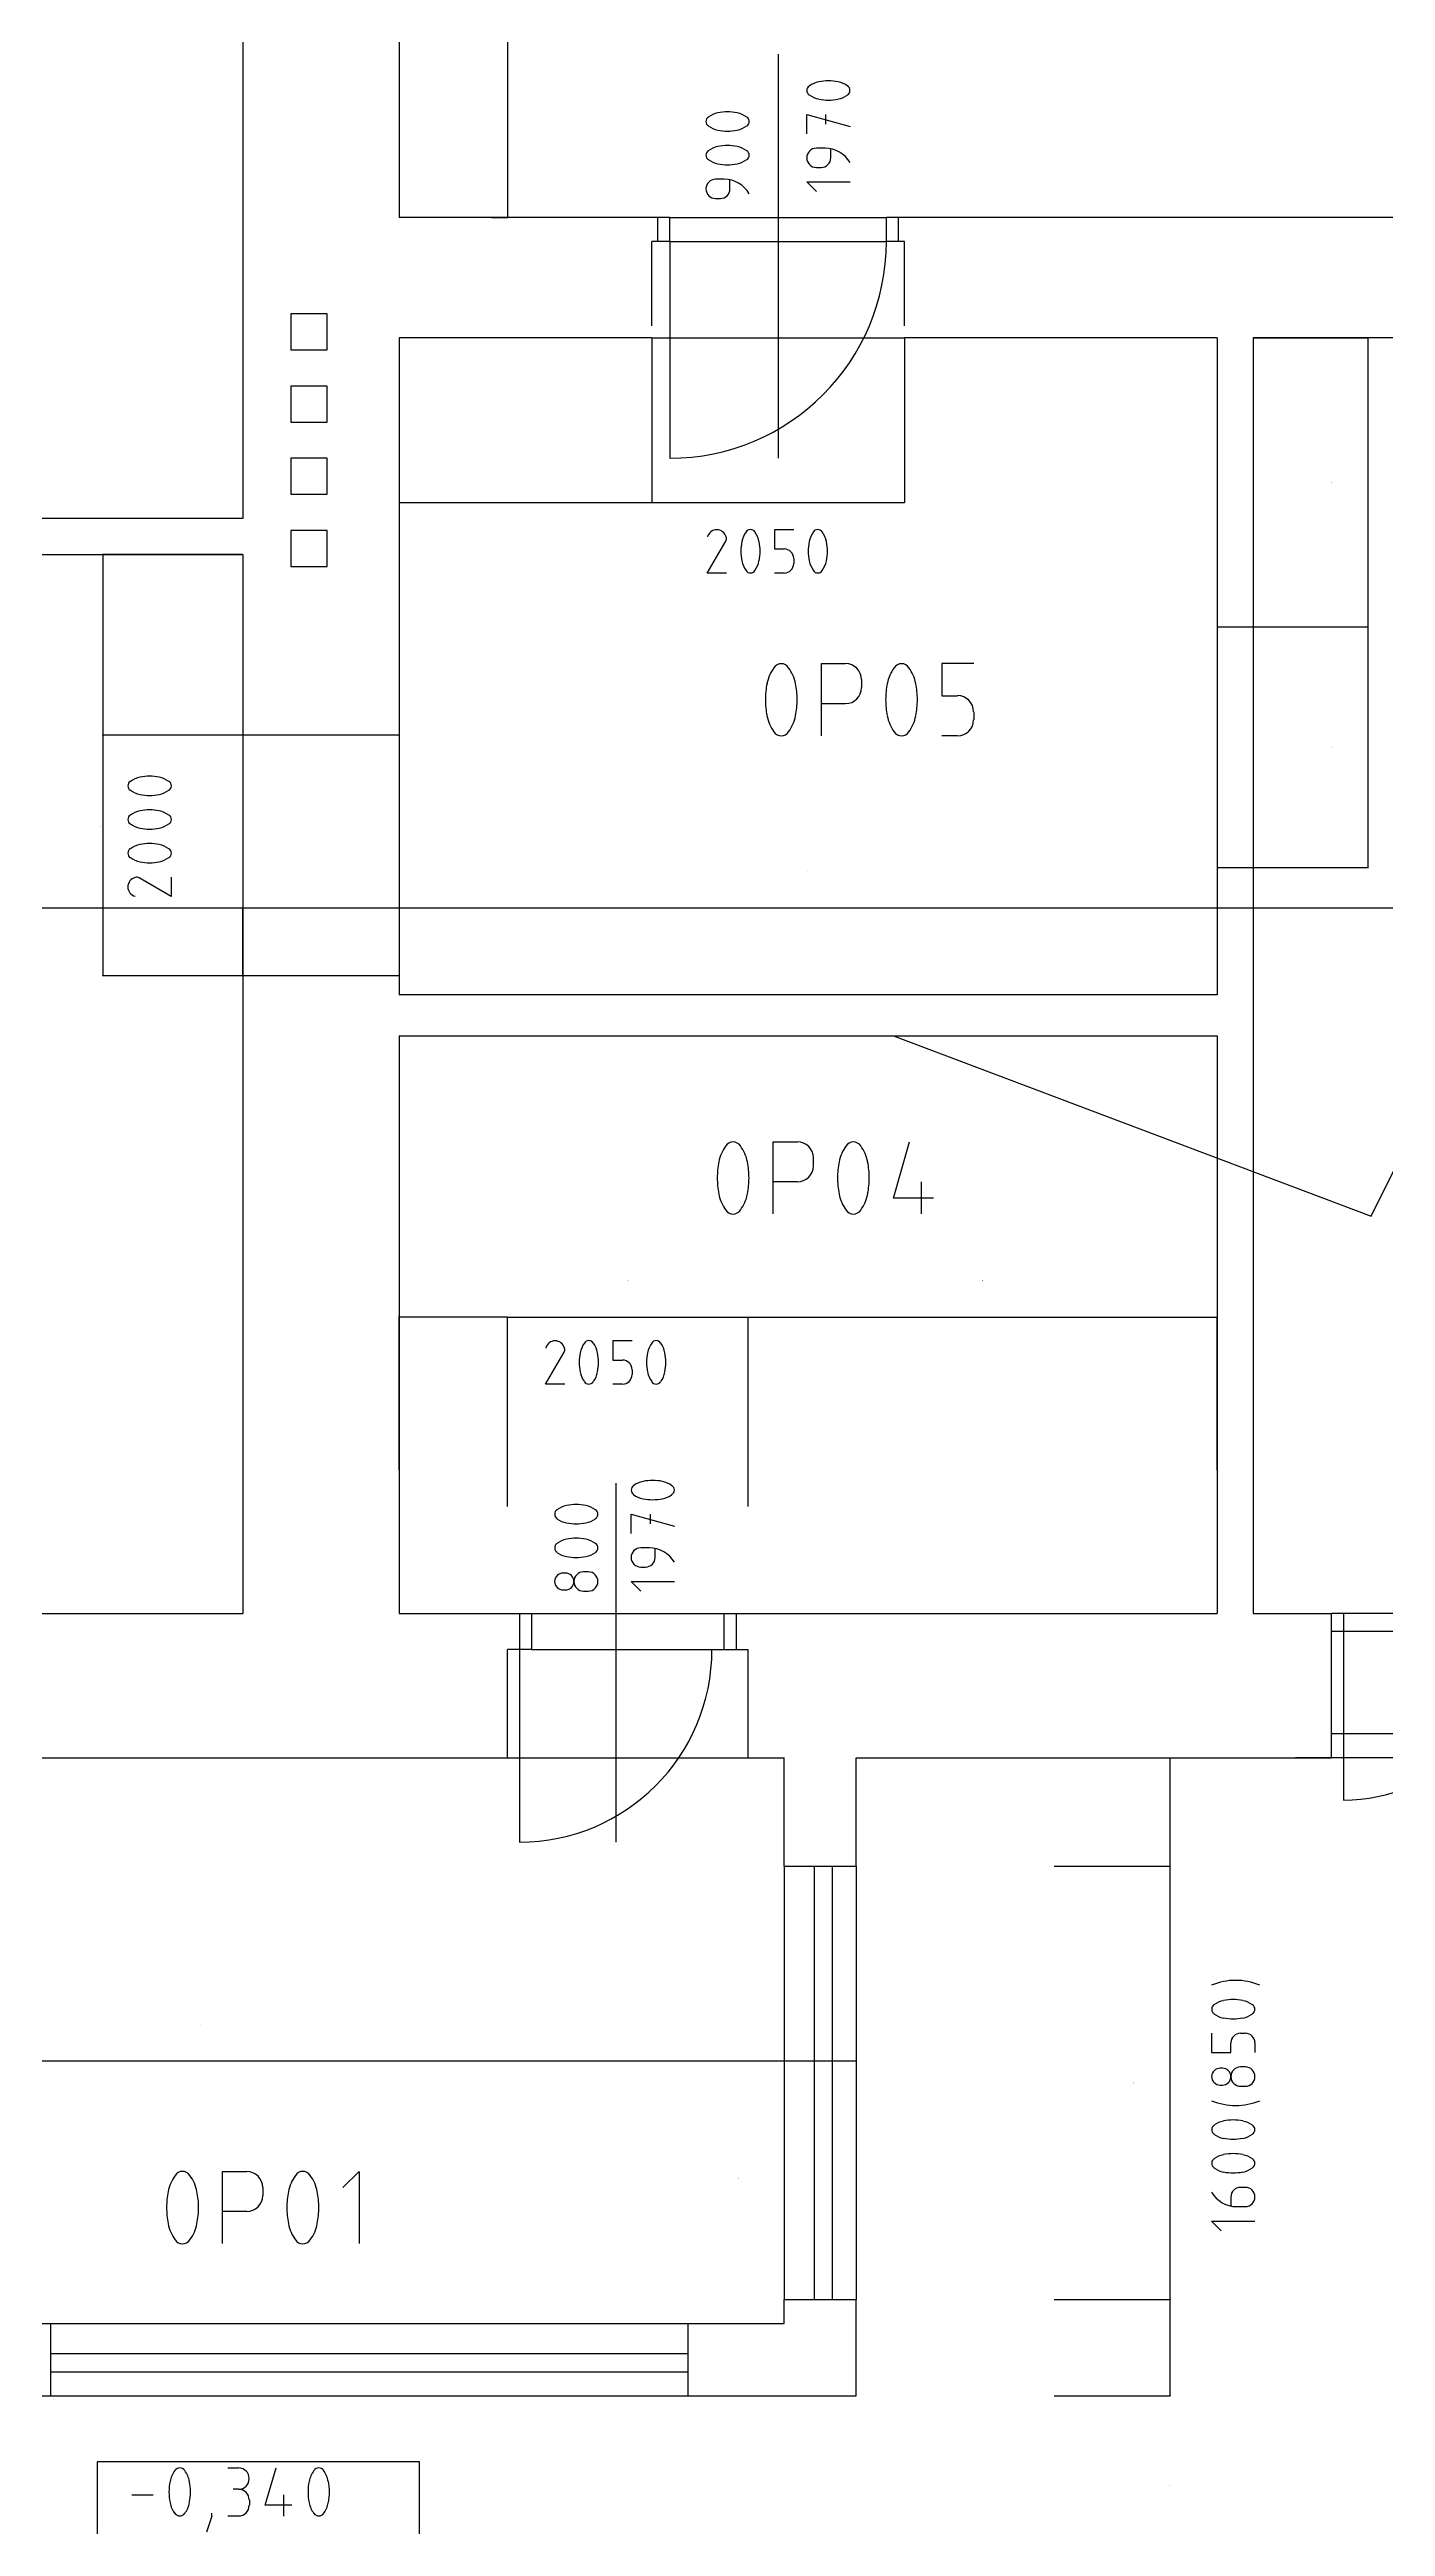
# Model space of a CAD drawing. Header units: millimetres. Extents: x 96818 to 138818, y 10174 to 39874.
# Drawn here: x 104186 to 109740, y 20087 to 30378 of the extents above; entities that cross this region are included whole.
import ezdxf

# ---------------------------------------------------------------- set-up
doc = ezdxf.new("R2010")
doc.units = ezdxf.units.MM
for name, color, linetype in [('koty', 7, 'ByLayer'), ('nadvid', 7, 'ByLayer'), ('obrys', 7, 'ByLayer'), ('tenka', 7, 'ByLayer'), ('text', 7, 'ByLayer')]:
    doc.layers.add(name, color=color, linetype=linetype)
doc.styles.get("Standard").update_dxf_attribs({"font": 'txt', "width": 0.75})

msp = doc.modelspace()

# ---------------------------------------------------------------- linework, layer by layer
at = {"layer": 'koty'}
for p, q in [((106092, 29680), (106092, 30780)), ((107334, 30028), (107334, 30108)), ((107334, 30108), (107514, 30058)), ((107414, 30068), (107414, 30108)), ((107410, 29968), (107374, 29968)), ((107434, 29928), (107434, 29966)), ((107374, 29888), (107394, 29888)), ((106991, 29839), (106955, 29839)), ((106955, 29759), (106975, 29759)), ((107015, 29799), (107015, 29837)), ((107374, 29788), (107334, 29828)), ((107334, 29828), (107514, 29828)), ((106023, 29680), (106093, 29680)), ((106092, 29680), (106092, 29681)), ((106092, 29681), (106092, 29681)), ((106092, 29681), (106092, 29680)), ((105640, 29178), (105640, 28494)), ((106690, 29178), (106690, 28494)), ((106690, 29178), (106690, 28494)), ((107740, 29178), (107740, 28494)), ((109192, 29180), (109669, 29180)), ((109667, 29180), (109667, 27980)), ((109667, 29180), (109668, 29179)), ((109667, 29179), (109667, 29180)), ((109668, 29179), (109667, 29179)), ((105640, 28496), (106690, 28496)), ((105640, 28496), (105641, 28496)), ((105641, 28495), (105640, 28496)), ((105641, 28496), (105641, 28495)), ((106690, 28496), (106689, 28495)), ((106689, 28495), (106689, 28496)), ((106689, 28496), (106690, 28496)), ((106690, 28496), (107740, 28496)), ((106690, 28496), (106691, 28496)), ((106691, 28495), (106690, 28496)), ((106691, 28496), (106691, 28495)), ((107740, 28496), (107739, 28495)), ((107739, 28495), (107739, 28496)), ((107739, 28496), (107740, 28496)), ((106920, 28203), (106997, 28336)), ((107280, 28383), (107200, 28383)), ((107200, 28383), (107200, 28303)), ((107200, 28303), (107240, 28303)), ((104988, 28280), (104407, 28280)), ((104408, 28280), (104408, 27530)), ((104408, 28280), (104408, 28279)), ((104408, 28279), (104408, 28280)), ((104408, 28279), (104408, 28279)), ((107000, 28203), (106920, 28203)), ((107240, 28203), (107200, 28203)), ((107280, 28263), (107280, 28243)), ((109192, 27980), (109669, 27980)), ((109192, 27980), (109669, 27980)), ((109667, 27980), (109667, 27981)), ((109667, 27981), (109668, 27981)), ((109668, 27981), (109667, 27980)), ((109667, 27980), (109667, 26980)), ((109667, 27980), (109668, 27979)), ((109667, 27979), (109667, 27980)), ((109668, 27979), (109667, 27979)), ((104988, 27530), (104407, 27530)), ((104988, 27530), (104407, 27530)), ((104408, 27530), (104408, 27531)), ((104408, 27531), (104408, 27531)), ((104408, 27531), (104408, 27530)), ((104408, 27530), (104408, 26530)), ((104408, 27530), (104408, 27529)), ((104408, 27529), (104408, 27530)), ((104408, 27529), (104408, 27529)), ((105640, 27028), (105640, 26810)), ((105640, 27028), (105640, 26810)), ((109040, 27028), (109040, 26810)), ((109040, 27028), (109040, 26810)), ((109190, 27028), (109190, 26810)), ((109190, 27028), (109190, 26810)), ((109192, 26980), (109669, 26980)), ((109667, 26980), (109667, 26981)), ((109667, 26981), (109668, 26981)), ((109668, 26981), (109667, 26980)), ((104692, 26859), (104559, 26936)), ((104692, 26939), (104692, 26859)), ((101040, 26812), (104990, 26812)), ((104990, 26812), (104989, 26812)), ((104989, 26812), (104989, 26812)), ((104989, 26812), (104990, 26812)), ((104990, 26532), (104990, 26813)), ((104990, 26532), (104990, 26813)), ((104990, 26812), (105640, 26812)), ((104990, 26812), (104991, 26812)), ((104991, 26812), (104990, 26812)), ((104991, 26812), (104991, 26812)), ((105640, 26812), (105639, 26812)), ((105639, 26812), (105639, 26812)), ((105639, 26812), (105640, 26812)), ((105640, 26812), (109040, 26812)), ((105640, 26812), (105641, 26812)), ((105641, 26812), (105640, 26812)), ((105641, 26812), (105641, 26812)), ((109040, 26812), (109039, 26812)), ((109039, 26812), (109039, 26812)), ((109039, 26812), (109040, 26812)), ((109040, 26812), (109190, 26812)), ((109040, 26812), (109041, 26812)), ((109041, 26812), (109040, 26812)), ((109041, 26812), (109041, 26812)), ((109190, 26812), (109189, 26812)), ((109189, 26812), (109189, 26812)), ((109189, 26812), (109190, 26812)), ((109190, 26812), (115740, 26812)), ((109190, 26812), (109191, 26812)), ((109191, 26812), (109190, 26812)), ((109191, 26812), (109191, 26812)), ((104988, 26530), (104407, 26530)), ((104408, 26530), (104408, 26531)), ((104408, 26531), (104408, 26531)), ((104408, 26531), (104408, 26530)), ((105640, 24475), (105640, 25114)), ((105640, 25113), (106090, 25113)), ((105640, 25113), (105641, 25113)), ((105641, 25112), (105640, 25113)), ((105641, 25113), (105641, 25112)), ((106090, 25113), (106089, 25112)), ((106089, 25112), (106089, 25113)), ((106089, 25113), (106090, 25113)), ((106090, 24325), (106090, 25114)), ((106090, 24325), (106090, 25112)), ((106090, 25111), (107090, 25111)), ((106090, 25111), (106091, 25111)), ((106091, 25110), (106090, 25111)), ((106091, 25111), (106091, 25110)), ((107090, 25111), (107089, 25110)), ((107089, 25110), (107089, 25111)), ((107089, 25111), (107090, 25111)), ((107090, 24325), (107090, 25112)), ((107090, 24325), (107090, 25112)), ((107090, 25111), (109040, 25111)), ((107090, 25111), (107091, 25111)), ((107091, 25110), (107090, 25111)), ((107091, 25111), (107091, 25110)), ((109040, 25111), (109039, 25110)), ((109039, 25110), (109039, 25111)), ((109039, 25111), (109040, 25111)), ((109040, 24475), (109040, 25112)), ((106608, 25013), (106528, 25013)), ((106528, 25013), (106528, 24933)), ((106248, 24833), (106326, 24966)), ((106528, 24933), (106568, 24933)), ((106328, 24833), (106248, 24833)), ((106568, 24833), (106528, 24833)), ((106608, 24893), (106608, 24873)), ((106604, 24213), (106604, 24293)), ((106604, 24293), (106784, 24243)), ((106684, 24253), (106684, 24293)), ((106680, 24153), (106644, 24153)), ((106704, 24113), (106704, 24150)), ((106331, 24048), (106321, 24048)), ((106426, 24053), (106406, 24053)), ((106644, 23973), (106604, 24013)), ((106604, 24013), (106784, 24013)), ((106644, 24073), (106664, 24073)), ((106321, 23978), (106331, 23978)), ((106406, 23973), (106426, 23973)), ((108363, 23280), (108845, 23280)), ((108844, 22830), (108844, 23280)), ((108844, 23280), (108844, 23279)), ((108844, 23279), (108844, 23280)), ((108844, 23279), (108844, 23279)), ((108363, 22830), (108845, 22830)), ((108363, 22830), (108845, 22830)), ((108844, 22830), (108844, 22831)), ((108844, 22831), (108844, 22831)), ((108844, 22831), (108844, 22830)), ((108844, 21030), (108844, 22830)), ((108844, 22830), (108844, 22829)), ((108844, 22829), (108844, 22830)), ((108844, 22829), (108844, 22829)), ((107240, 22306), (107240, 22020)), ((107240, 22306), (107240, 22020)), ((107540, 22306), (107540, 22020)), ((109017, 22136), (109017, 22056)), ((109137, 22136), (109157, 22136)), ((109017, 22056), (109097, 22056)), ((109097, 22056), (109097, 22096)), ((109197, 22096), (109197, 22056)), ((102390, 22021), (107240, 22021)), ((107239, 22021), (107239, 22022)), ((107239, 22022), (107240, 22021)), ((107240, 22021), (107239, 22021)), ((107240, 22021), (107241, 22022)), ((107240, 22021), (107540, 22021)), ((107241, 22021), (107240, 22021)), ((107241, 22022), (107241, 22021)), ((107539, 22021), (107539, 22022)), ((107539, 22022), (107540, 22021)), ((107540, 22021), (107539, 22021)), ((109062, 21991), (109052, 21991)), ((109052, 21921), (109062, 21921)), ((109157, 21996), (109137, 21996)), ((109137, 21916), (109157, 21916)), ((109097, 21456), (109097, 21418)), ((109121, 21416), (109157, 21416)), ((109157, 21496), (109137, 21496)), ((109057, 21316), (109017, 21356)), ((109017, 21356), (109197, 21356)), ((108363, 21030), (108845, 21030)), ((108363, 21030), (108845, 21030)), ((108844, 21030), (108844, 21031)), ((108844, 21031), (108844, 21031)), ((108844, 21031), (108844, 21030)), ((108844, 20630), (108844, 21030)), ((108844, 21030), (108844, 21029)), ((108844, 21029), (108844, 21030)), ((108844, 21029), (108844, 21029)), ((108363, 20630), (108845, 20630)), ((108844, 20630), (108844, 20631)), ((108844, 20631), (108844, 20631)), ((108844, 20631), (108844, 20630)), ((105724, 20355), (104384, 20355)), ((104384, 20355), (104384, 20020)), ((104928, 20330), (104972, 20330)), ((105083, 20175), (105128, 20330)), ((105724, 20020), (105724, 20355)), ((104528, 20219), (104617, 20219)), ((104972, 20242), (104950, 20242)), ((105017, 20197), (105017, 20175)), ((105194, 20175), (105083, 20175)), ((105161, 20130), (105161, 20219)), ((104861, 20130), (104839, 20064)), ((104861, 20130), (104861, 20142)), ((104972, 20130), (104928, 20130))]:
    msp.add_line(p, q, dxfattribs=at)
for centre, radius, start, end in [((107356, 30208), 21.8, 122.757, 237.243), ((107402, 30149), 96.1, 100.5089, 126.7675), ((107402, 30267), 96.1, 233.2325, 259.4911), ((107424, 30060), 188, 89.8115, 102.0869), ((107424, 30356), 188, 257.9131, 270.1885), ((107425, 30060), 188, 77.9131, 90.1885), ((107425, 30356), 188, 269.8115, 282.0869), ((107447, 30149), 96.1, 53.2325, 79.4911), ((107447, 30267), 96.1, 280.5089, 306.7675), ((107492, 30208), 21.8, 302.757, 57.243), ((106937, 30079), 21.8, 122.757, 237.243), ((106982, 30020), 96.1, 100.5089, 126.7675), ((106982, 30138), 96.1, 233.2325, 259.4911), ((107004, 29931), 188, 89.8115, 102.0869), ((107005, 29931), 188, 77.9131, 90.1885), ((107027, 30020), 96.1, 53.2325, 79.4911), ((107027, 30138), 96.1, 280.5089, 306.7675), ((107073, 30079), 21.8, 302.757, 57.243), ((106937, 29939), 21.8, 122.757, 237.243), ((106982, 29880), 96.1, 100.5089, 126.7675), ((107004, 30227), 188, 257.9131, 270.1885), ((107004, 29791), 188, 89.8115, 102.0869), ((107005, 30227), 188, 269.8115, 282.0869), ((107005, 29791), 188, 77.9131, 90.1885), ((107027, 29880), 96.1, 53.2325, 79.4911), ((107073, 29939), 21.8, 302.757, 57.243), ((107374, 29928), 40, 90, 270), ((107410, 29848), 120, 30, 90), ((106982, 29998), 96.1, 233.2325, 259.4911), ((107004, 30087), 188, 257.9131, 270.1885), ((107005, 30087), 188, 269.8115, 282.0869), ((107027, 29998), 96.1, 280.5089, 306.7675), ((107394, 29928), 40, 270, 360), ((106955, 29799), 40, 90, 270), ((106975, 29799), 40, 270, 360), ((106991, 29719), 120, 30, 90), ((106960, 28343), 40, 14.4775, 165.5225), ((106980, 28346), 20, 329.8255, 20.5291), ((107248, 28294), 188, 167.9131, 180.1885), ((107159, 28316), 96.1, 143.2325, 169.4911), ((107100, 28362), 21.8, 32.757, 147.243), ((107041, 28316), 96.1, 10.5089, 36.7675), ((106952, 28294), 188, 359.8115, 12.0869), ((107240, 28263), 40, 0, 90), ((107528, 28294), 188, 167.9131, 180.1885), ((107439, 28316), 96.1, 143.2325, 169.4911), ((107380, 28362), 21.8, 32.757, 147.243), ((107321, 28316), 96.1, 10.5089, 36.7675), ((107232, 28294), 188, 359.8115, 12.0869), ((107248, 28293), 188, 179.8115, 192.0869), ((107159, 28271), 96.1, 190.5089, 216.7675), ((107100, 28225), 21.8, 212.757, 327.243), ((107041, 28271), 96.1, 323.2325, 349.4911), ((106952, 28293), 188, 347.9131, 0.1885), ((107240, 28243), 40, 270, 0), ((107528, 28293), 188, 179.8115, 192.0869), ((107439, 28271), 96.1, 190.5089, 216.7675), ((107380, 28225), 21.8, 212.757, 327.243), ((107321, 28271), 96.1, 323.2325, 349.4911), ((107232, 28293), 188, 347.9131, 0.1885), ((104534, 27319), 21.8, 122.757, 237.243), ((104580, 27260), 96.1, 100.5089, 126.7675), ((104580, 27378), 96.1, 233.2325, 259.4911), ((104602, 27171), 188, 89.8115, 102.0869), ((104602, 27467), 188, 257.9131, 270.1885), ((104603, 27171), 188, 77.9131, 90.1885), ((104603, 27467), 188, 269.8115, 282.0869), ((104625, 27260), 96.1, 53.2325, 79.4911), ((104625, 27378), 96.1, 280.5089, 306.7675), ((104671, 27319), 21.8, 302.757, 57.243), ((104534, 27179), 21.8, 122.757, 237.243), ((104580, 27120), 96.1, 100.5089, 126.7675), ((104602, 27031), 188, 89.8115, 102.0869), ((104603, 27031), 188, 77.9131, 90.1885), ((104625, 27120), 96.1, 53.2325, 79.4911), ((104671, 27179), 21.8, 302.757, 57.243), ((104580, 27238), 96.1, 233.2325, 259.4911), ((104580, 26980), 96.1, 100.5089, 126.7675), ((104602, 27327), 188, 257.9131, 270.1885), ((104602, 26891), 188, 89.8115, 102.0869), ((104603, 27327), 188, 269.8115, 282.0869), ((104603, 26891), 188, 77.9131, 90.1885), ((104625, 27238), 96.1, 280.5089, 306.7675), ((104625, 26980), 96.1, 53.2325, 79.4911), ((104534, 27039), 21.8, 122.757, 237.243), ((104580, 27098), 96.1, 233.2325, 259.4911), ((104602, 27187), 188, 257.9131, 270.1885), ((104603, 27187), 188, 269.8115, 282.0869), ((104625, 27098), 96.1, 280.5089, 306.7675), ((104671, 27039), 21.8, 302.757, 57.243), ((104552, 26899), 40, 104.4775, 255.5225), ((104549, 26919), 20, 59.8255, 110.5291), ((106288, 24973), 40, 14.4775, 165.5225), ((106428, 24992), 21.8, 32.757, 147.243), ((106708, 24992), 21.8, 32.757, 147.243), ((106308, 24976), 20, 329.8255, 20.5291), ((106576, 24924), 188, 167.9131, 180.1885), ((106576, 24923), 188, 179.8115, 192.0869), ((106487, 24946), 96.1, 143.2325, 169.4911), ((106370, 24946), 96.1, 10.5089, 36.7675), ((106280, 24924), 188, 359.8115, 12.0869), ((106280, 24923), 188, 347.9131, 0.1885), ((106568, 24893), 40, 0, 90), ((106856, 24924), 188, 167.9131, 180.1885), ((106856, 24923), 188, 179.8115, 192.0869), ((106767, 24946), 96.1, 143.2325, 169.4911), ((106650, 24946), 96.1, 10.5089, 36.7675), ((106560, 24924), 188, 359.8115, 12.0869), ((106560, 24923), 188, 347.9131, 0.1885), ((106487, 24901), 96.1, 190.5089, 216.7675), ((106428, 24855), 21.8, 212.757, 327.243), ((106370, 24901), 96.1, 323.2325, 349.4911), ((106568, 24873), 40, 270, 0), ((106767, 24901), 96.1, 190.5089, 216.7675), ((106708, 24855), 21.8, 212.757, 327.243), ((106650, 24901), 96.1, 323.2325, 349.4911), ((106626, 24393), 21.8, 122.757, 237.243), ((106671, 24334), 96.1, 100.5089, 126.7675), ((106693, 24245), 188, 89.8115, 102.0869), ((106695, 24245), 188, 77.9131, 90.1885), ((106716, 24334), 96.1, 53.2325, 79.4911), ((106762, 24393), 21.8, 302.757, 57.243), ((106308, 24293), 21.8, 122.757, 237.243), ((106353, 24234), 96.1, 100.5089, 126.7675), ((106375, 24145), 188, 89.8115, 102.0869), ((106376, 24145), 188, 77.9131, 90.1885), ((106398, 24234), 96.1, 53.2325, 79.4911), ((106444, 24293), 21.8, 302.757, 57.243), ((106671, 24451), 96.1, 233.2325, 259.4911), ((106693, 24541), 188, 257.9131, 270.1885), ((106695, 24541), 188, 269.8115, 282.0869), ((106716, 24451), 96.1, 280.5089, 306.7675), ((106353, 24351), 96.1, 233.2325, 259.4911), ((106353, 24094), 96.1, 100.5089, 126.7675), ((106375, 24441), 188, 257.9131, 270.1885), ((106375, 24005), 188, 89.8115, 102.0869), ((106376, 24441), 188, 269.8115, 282.0869), ((106376, 24005), 188, 77.9131, 90.1885), ((106398, 24351), 96.1, 280.5089, 306.7675), ((106398, 24094), 96.1, 53.2325, 79.4911), ((106308, 24153), 21.8, 122.757, 237.243), ((106353, 24211), 96.1, 233.2325, 259.4911), ((106375, 24301), 188, 257.9131, 270.1885), ((106376, 24301), 188, 269.8115, 282.0869), ((106398, 24211), 96.1, 280.5089, 306.7675), ((106444, 24153), 21.8, 302.757, 57.243), ((106644, 24113), 40, 90, 270), ((106664, 24113), 40, 270, 360), ((106680, 24033), 120, 30, 90), ((106321, 24013), 35, 90, 270), ((106331, 24013), 35, 270, 90), ((106406, 24013), 40, 90, 270), ((106426, 24013), 40, 270, 90), ((109117, 22096), 260, 67.3801, 112.6199), ((109039, 22236), 21.8, 122.757, 237.243), ((109084, 22177), 96.1, 100.5089, 126.7675), ((109106, 22088), 188, 89.8115, 102.0869), ((109107, 22088), 188, 77.9131, 90.1885), ((109129, 22177), 96.1, 53.2325, 79.4911), ((109175, 22236), 21.8, 302.757, 57.243), ((109084, 22294), 96.1, 233.2325, 259.4911), ((109106, 22384), 188, 257.9131, 270.1885), ((109137, 22096), 40, 90, 180), ((109107, 22384), 188, 269.8115, 282.0869), ((109129, 22294), 96.1, 280.5089, 306.7675), ((109157, 22096), 40, 360, 90), ((109052, 21956), 35, 90, 270), ((109062, 21956), 35, 270, 90), ((109137, 21956), 40, 90, 270), ((109157, 21956), 40, 270, 90), ((109117, 22096), 260, 247.3801, 292.6199), ((109039, 21736), 21.8, 122.757, 237.243), ((109084, 21677), 96.1, 100.5089, 126.7675), ((109084, 21794), 96.1, 233.2325, 259.4911), ((109106, 21588), 188, 89.8115, 102.0869), ((109107, 21588), 188, 77.9131, 90.1885), ((109129, 21677), 96.1, 53.2325, 79.4911), ((109129, 21794), 96.1, 280.5089, 306.7675), ((109175, 21736), 21.8, 302.757, 57.243), ((109039, 21596), 21.8, 122.757, 237.243), ((109084, 21537), 96.1, 100.5089, 126.7675), ((109106, 21884), 188, 257.9131, 270.1885), ((109106, 21448), 188, 89.8115, 102.0869), ((109107, 21884), 188, 269.8115, 282.0869), ((109107, 21448), 188, 77.9131, 90.1885), ((109129, 21537), 96.1, 53.2325, 79.4911), ((109175, 21596), 21.8, 302.757, 57.243), ((109084, 21654), 96.1, 233.2325, 259.4911), ((109106, 21744), 188, 257.9131, 270.1885), ((109107, 21744), 188, 269.8115, 282.0869), ((109129, 21654), 96.1, 280.5089, 306.7675), ((109121, 21536), 120, 210, 270), ((109137, 21456), 40, 90, 180), ((109157, 21456), 40, 270, 90), ((104892, 20231), 209, 167.9131, 180.1885), ((104793, 20255), 107, 143.2325, 169.4911), ((104728, 20306), 24.2, 32.757, 147.243), ((104663, 20255), 107, 10.5089, 36.7675), ((104563, 20231), 209, 359.8115, 12.0869), ((104972, 20286), 44.4, 270, 90), ((105470, 20231), 209, 167.9131, 180.1885), ((105371, 20255), 107, 143.2325, 169.4911), ((105306, 20306), 24.2, 32.757, 147.243), ((105240, 20255), 107, 10.5089, 36.7675), ((105141, 20231), 209, 359.8115, 12.0869), ((104892, 20230), 209, 179.8115, 192.0869), ((104793, 20205), 107, 190.5089, 216.7675), ((104663, 20205), 107, 323.2325, 349.4911), ((104563, 20230), 209, 347.9131, 0.1885), ((104972, 20197), 44.4, 0, 90), ((104972, 20175), 44.4, 270, 0), ((105470, 20230), 209, 179.8115, 192.0869), ((105371, 20205), 107, 190.5089, 216.7675), ((105240, 20205), 107, 323.2325, 349.4911), ((105141, 20230), 209, 347.9131, 0.1885), ((104728, 20155), 24.2, 212.757, 327.243), ((105306, 20155), 24.2, 212.757, 327.243)]:
    msp.add_arc(centre, radius, start, end, dxfattribs=at)
at = {"layer": 'nadvid'}
for p, q in [((106690, 29180), (107740, 29180)), ((104990, 27530), (104990, 26530)), ((105640, 27530), (105640, 26530)), ((106090, 23280), (107090, 23280)), ((110865, 23280), (109365, 23280))]:
    msp.add_line(p, q, dxfattribs=at)
at = {"layer": 'obrys'}
for p, q in [((104990, 32780), (104990, 28430)), ((105640, 30780), (105640, 29680)), ((106765, 29680), (105640, 29680)), ((106765, 29580), (106765, 29680)), ((111090, 29680), (107665, 29680)), ((107665, 29580), (107665, 29680)), ((106765, 29580), (106690, 29580)), ((106690, 29230), (106690, 29580)), ((107740, 29580), (107665, 29580)), ((107740, 29230), (107740, 29580)), ((105340, 29280), (105190, 29280)), ((105190, 29280), (105190, 29130)), ((105340, 29130), (105340, 29280)), ((105190, 29130), (105340, 29130)), ((105640, 29180), (105640, 27530)), ((106690, 29180), (105640, 29180)), ((109040, 29180), (107740, 29180)), ((109040, 29180), (109040, 27980)), ((115740, 29180), (109190, 29180)), ((109190, 29180), (109190, 27980)), ((105340, 28980), (105190, 28980)), ((105190, 28980), (105190, 28830)), ((105340, 28830), (105340, 28980)), ((105190, 28830), (105340, 28830)), ((105340, 28680), (105190, 28680)), ((105190, 28680), (105190, 28530)), ((105340, 28530), (105340, 28680)), ((105190, 28530), (105340, 28530)), ((104990, 28430), (103370, 28430)), ((105340, 28380), (105190, 28380)), ((105190, 28380), (105190, 28230)), ((105340, 28230), (105340, 28380)), ((103370, 28280), (104990, 28280)), ((104990, 28280), (104990, 27530)), ((105190, 28230), (105340, 28230)), ((109040, 27980), (109190, 27980)), ((105640, 27530), (104990, 27530)), ((109040, 26980), (109040, 26450)), ((109040, 26980), (109190, 26980)), ((109190, 26980), (109190, 23880)), ((104990, 26530), (104990, 23880)), ((105640, 26530), (104990, 26530)), ((105640, 26530), (105640, 26450)), ((109040, 26450), (105640, 26450)), ((105640, 26280), (105640, 23880)), ((105640, 26280), (109040, 26280)), ((109040, 26280), (109040, 23880)), ((103370, 23880), (104990, 23880)), ((105640, 23880), (106190, 23880)), ((106190, 23880), (106190, 23730)), ((106990, 23880), (109040, 23880)), ((106990, 23880), (106990, 23730)), ((109190, 23880), (109515, 23880)), ((109515, 23280), (109515, 23880)), ((106190, 23730), (106090, 23730)), ((106090, 23280), (106090, 23730)), ((106990, 23730), (107090, 23730)), ((107090, 23280), (107090, 23730)), ((103470, 23280), (106090, 23280)), ((107090, 23280), (107240, 23280)), ((107240, 22830), (107240, 23280)), ((107540, 23280), (109515, 23280)), ((107540, 22830), (107540, 23280)), ((107240, 22830), (107540, 22830)), ((107240, 21030), (107540, 21030)), ((107240, 20930), (107240, 21030)), ((107540, 20630), (107540, 21030)), ((103615, 20930), (104190, 20930)), ((104190, 20930), (104190, 20630)), ((106840, 20930), (107240, 20930)), ((106840, 20930), (106840, 20630)), ((103690, 20630), (104190, 20630)), ((106840, 20630), (107540, 20630))]:
    msp.add_line(p, q, dxfattribs=at)
at = {"layer": 'tenka'}
for p, q in [((107215, 30359), (107215, 28680)), ((106715, 29580), (106715, 29680)), ((106765, 29680), (107665, 29680)), ((107715, 29580), (107715, 29680)), ((106765, 29580), (106765, 28680)), ((106765, 29580), (107665, 29580)), ((109040, 27980), (109040, 26980)), ((109190, 27980), (109190, 26980)), ((106540, 24422), (106540, 22930)), ((106140, 23880), (106140, 23730)), ((106190, 23880), (106990, 23880)), ((107040, 23880), (107040, 23730)), ((111015, 23880), (109515, 23880)), ((109565, 23880), (109565, 23105)), ((111015, 23805), (109515, 23805)), ((106140, 23730), (106140, 22930)), ((106190, 23730), (106990, 23730)), ((111015, 23380), (109515, 23380)), ((107240, 22830), (107240, 21030)), ((107365, 22830), (107365, 21030)), ((107440, 22830), (107440, 21030)), ((107540, 22830), (107540, 21030)), ((104190, 20930), (106840, 20930)), ((104190, 20805), (106840, 20805)), ((104190, 20730), (106840, 20730)), ((104190, 20630), (106840, 20630))]:
    msp.add_line(p, q, dxfattribs=at)
for centre, radius in [((106765, 29580), 900), ((109565, 23805), 700), ((106140, 23730), 800)]:
    msp.add_arc(centre, radius, 270, 0, dxfattribs=at)
at = {"layer": 'text'}
for p, q in [((107395, 27527), (107395, 27827)), ((107395, 27827), (107495, 27827)), ((108028, 27827), (107895, 27827)), ((107895, 27827), (107895, 27693)), ((107561, 27760), (107561, 27727)), ((107895, 27693), (107961, 27693)), ((107495, 27660), (107395, 27660)), ((108028, 27627), (108028, 27593)), ((107961, 27527), (107895, 27527)), ((107694, 26280), (109680, 25531)), ((107694, 26280), (107695, 26279)), ((107695, 26279), (107694, 26280)), ((107695, 26279), (107695, 26279)), ((107195, 25540), (107195, 25840)), ((107195, 25840), (107295, 25840)), ((107695, 25606), (107761, 25840)), ((107361, 25773), (107361, 25740)), ((109680, 25531), (109799, 25771)), ((107295, 25673), (107195, 25673)), ((107811, 25540), (107811, 25673)), ((107861, 25606), (107695, 25606)), ((104906, 21262), (104906, 21562)), ((104906, 21562), (105006, 21562)), ((105406, 21495), (105473, 21562)), ((105473, 21562), (105473, 21262)), ((105073, 21495), (105073, 21462)), ((105006, 21395), (104906, 21395))]:
    msp.add_line(p, q, dxfattribs=at)
for centre, radius, start, end in [((107326, 27714), 160, 143.2325, 169.4911), ((107228, 27790), 36.3, 32.757, 147.243), ((107130, 27714), 160, 10.5089, 36.7675), ((107495, 27760), 66.7, 0, 90), ((107826, 27714), 160, 143.2325, 169.4911), ((107728, 27790), 36.3, 32.757, 147.243), ((107630, 27714), 160, 10.5089, 36.7675), ((107475, 27678), 313, 167.9131, 180.1885), ((106981, 27678), 313, 359.8115, 12.0869), ((107495, 27727), 66.7, 270, 0), ((107975, 27678), 313, 167.9131, 180.1885), ((107481, 27678), 313, 359.8115, 12.0869), ((107961, 27627), 66.7, 0, 90), ((107475, 27676), 313, 179.8115, 192.0869), ((107326, 27639), 160, 190.5089, 216.7675), ((107130, 27639), 160, 323.2325, 349.4911), ((106981, 27676), 313, 347.9131, 0.1885), ((107975, 27676), 313, 179.8115, 192.0869), ((107826, 27639), 160, 190.5089, 216.7675), ((107630, 27639), 160, 323.2325, 349.4911), ((107481, 27676), 313, 347.9131, 0.1885), ((107961, 27593), 66.7, 270, 0), ((107228, 27563), 36.3, 212.757, 327.243), ((107728, 27563), 36.3, 212.757, 327.243), ((107028, 25803), 36.3, 32.757, 147.243), ((107295, 25773), 66.7, 0, 90), ((107528, 25803), 36.3, 32.757, 147.243), ((107275, 25691), 313, 167.9131, 180.1885), ((107126, 25727), 160, 143.2325, 169.4911), ((106930, 25727), 160, 10.5089, 36.7675), ((106781, 25691), 313, 359.8115, 12.0869), ((107295, 25740), 66.7, 270, 0), ((107775, 25691), 313, 167.9131, 180.1885), ((107626, 25727), 160, 143.2325, 169.4911), ((107430, 25727), 160, 10.5089, 36.7675), ((107281, 25691), 313, 359.8115, 12.0869), ((107275, 25689), 313, 179.8115, 192.0869), ((106781, 25689), 313, 347.9131, 0.1885), ((107775, 25689), 313, 179.8115, 192.0869), ((107281, 25689), 313, 347.9131, 0.1885), ((107126, 25652), 160, 190.5089, 216.7675), ((107028, 25576), 36.3, 212.757, 327.243), ((106930, 25652), 160, 323.2325, 349.4911), ((107626, 25652), 160, 190.5089, 216.7675), ((107528, 25576), 36.3, 212.757, 327.243), ((107430, 25652), 160, 323.2325, 349.4911), ((104837, 21449), 160, 143.2325, 169.4911), ((104739, 21526), 36.3, 32.757, 147.243), ((104642, 21449), 160, 10.5089, 36.7675), ((105006, 21495), 66.7, 0, 90), ((105337, 21449), 160, 143.2325, 169.4911), ((105239, 21526), 36.3, 32.757, 147.243), ((105142, 21449), 160, 10.5089, 36.7675), ((104986, 21413), 313, 167.9131, 180.1885), ((104986, 21411), 313, 179.8115, 192.0869), ((104493, 21413), 313, 359.8115, 12.0869), ((104493, 21411), 313, 347.9131, 0.1885), ((105006, 21462), 66.7, 270, 0), ((105486, 21413), 313, 167.9131, 180.1885), ((105486, 21411), 313, 179.8115, 192.0869), ((104993, 21413), 313, 359.8115, 12.0869), ((104993, 21411), 313, 347.9131, 0.1885), ((104837, 21374), 160, 190.5089, 216.7675), ((104642, 21374), 160, 323.2325, 349.4911), ((105337, 21374), 160, 190.5089, 216.7675), ((105142, 21374), 160, 323.2325, 349.4911), ((104739, 21298), 36.3, 212.757, 327.243), ((105239, 21298), 36.3, 212.757, 327.243)]:
    msp.add_arc(centre, radius, start, end, dxfattribs=at)

# ---------------------------------------------------------------- texts
at = {"layer": 'koty', "char_height": 1.8, "width": 30, "attachment_point": 5}
for s, insert, rotation in [('1100', (105939, 30230), 116.6202), ('150', (104518, 28564), 116.6202), ('1200', (109515, 28580), 223.1008), ('750', (104255, 27905), 223.1008), ('1000', (109515, 27480), 223.1008), ('1000', (104397, 27150), 223.1008), ('450', (108200, 22946), 116.6202), ('1800', (108691, 21930), 116.6202), ('400', (108844, 20257), 116.6202)]:
    msp.add_mtext(s, dxfattribs=dict(at, insert=insert, rotation=rotation))
for s, insert in [('1050', (106165, 28648)), ('1050', (107215, 28648)), ('600', (105315, 26964)), ('3400', (107340, 26964)), ('150', (109324, 26475)), ('1000', (106590, 25263)), ('1950', (108065, 25263)), ('450', (105865, 25113)), ('4850', (104815, 22174)), ('300', (107050, 21534))]:
    msp.add_mtext(s, dxfattribs=dict(at, insert=insert))

doc.saveas('drawing.dxf')
